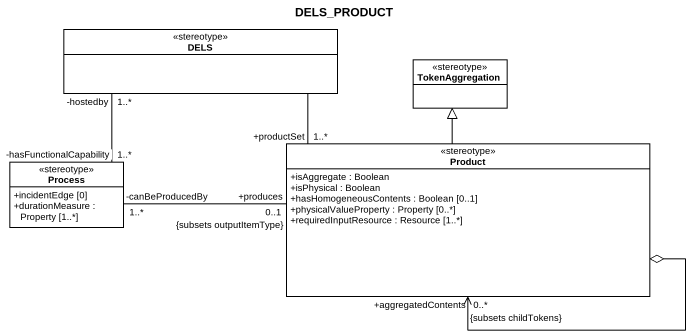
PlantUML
@startuml
title DELS_PRODUCT
hide circle
hide empty members
skinparam classAttributeIconSize 0
class DELS <<stereotype>>
class TokenAggregation <<stereotype>>
class Product <<stereotype>> {
  +isAggregate : Boolean
  +isPhysical : Boolean
  +hasHomogeneousContents : Boolean [0..1]
  +physicalValueProperty : Property [0..*]
  +requiredInputResource : Resource [1..*]
}
class "Process" as Process_ <<stereotype>> {
  +incidentEdge [0]
  +durationMeasure : Property [1..*]
}
DELS -right- "+productSet\n1..*" Product
DELS "-hostedby\n1..*" -- "-hasFunctionalCapability\n1..*" Process_
Product -up-|> TokenAggregation
Product "+aggregatedContents\n0..*\n{subsets childTokens}" <--o Product
Product "+produces\n0..1\n{subsets outputItemType}" -left- "-canBeProducedBy\n1..*" Process_
@enduml
